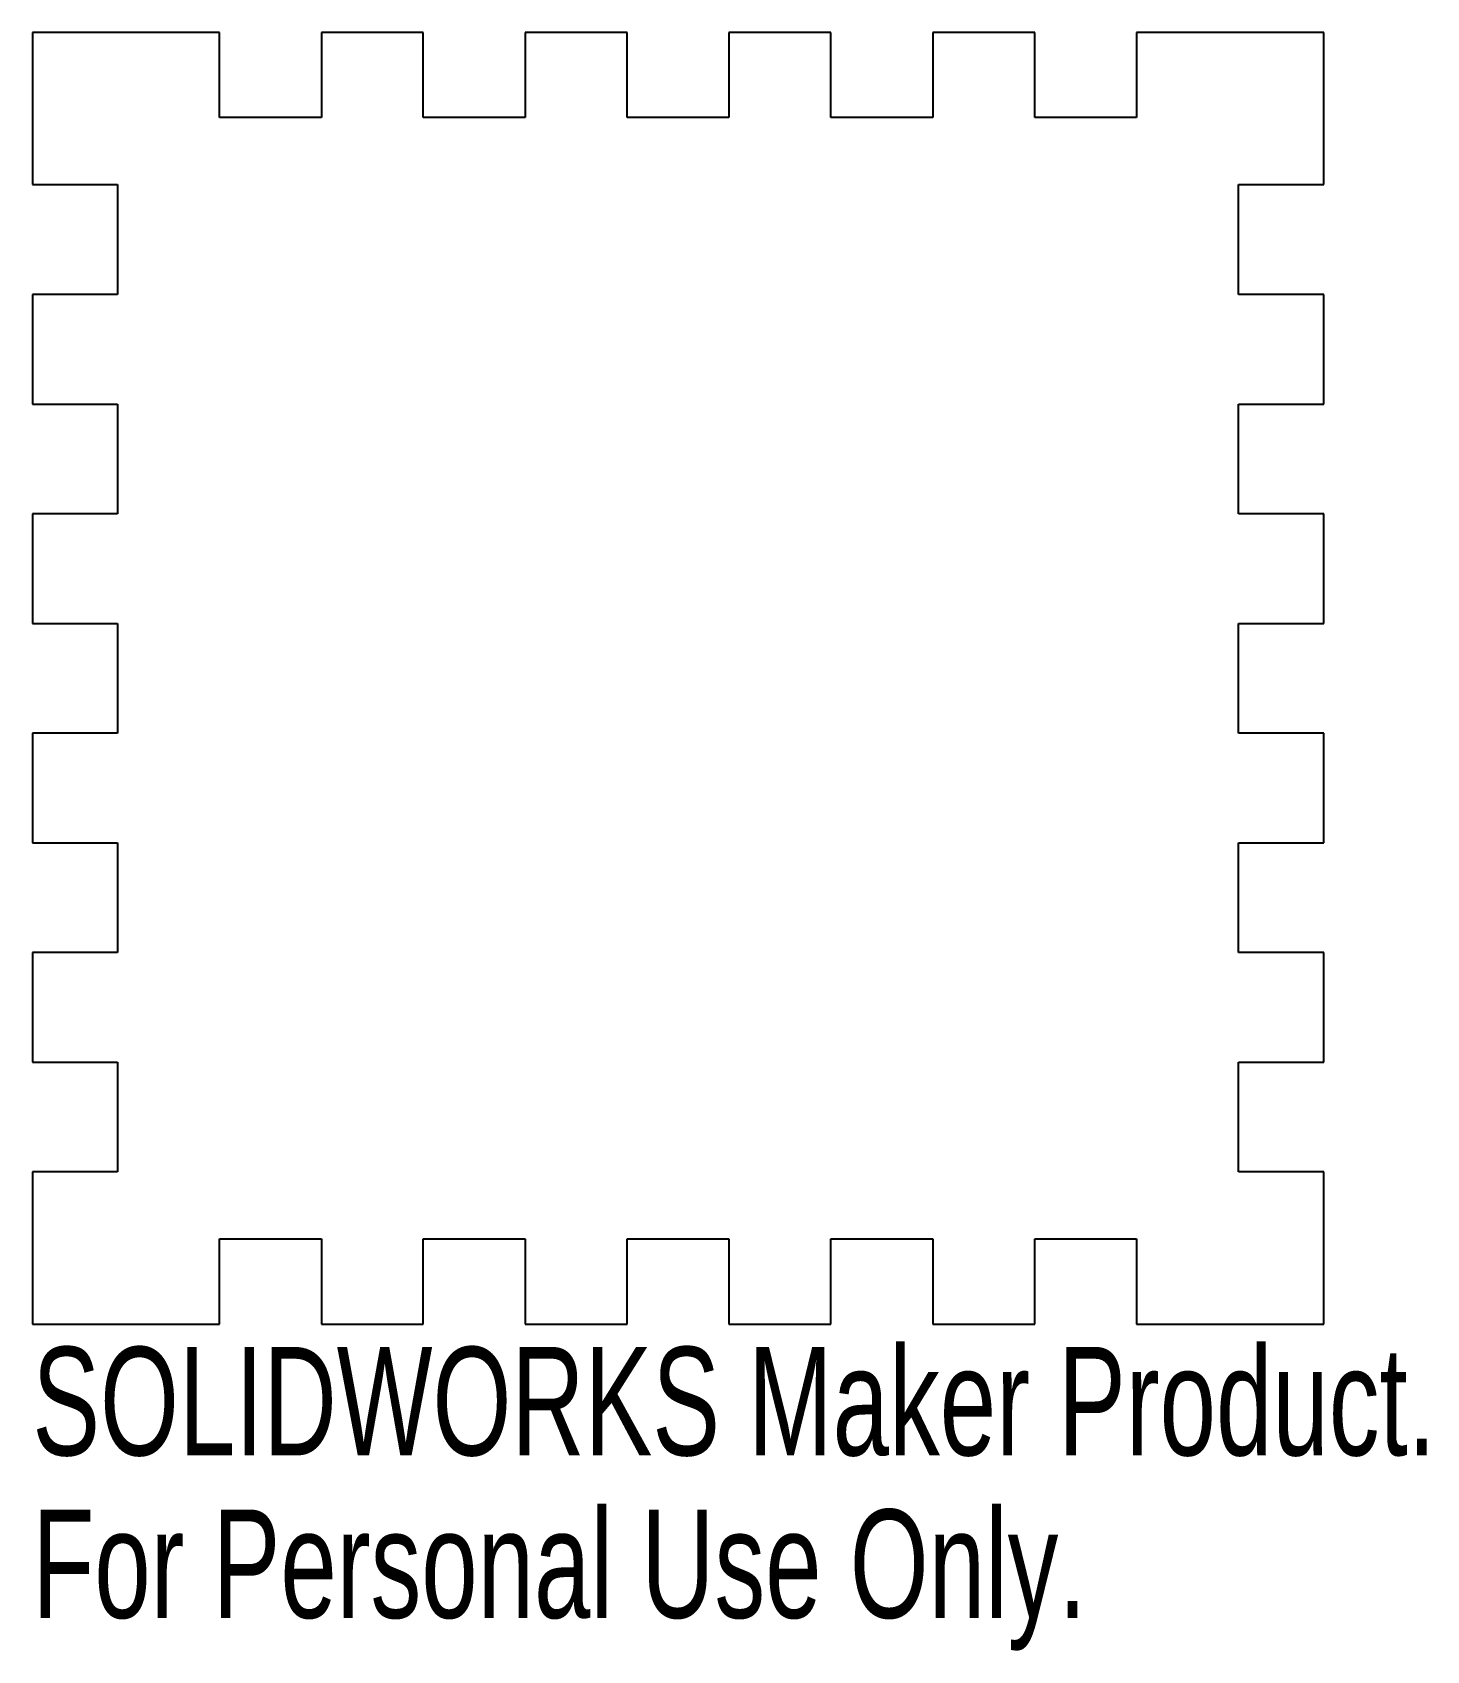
# Model space of a CAD drawing. Header units: millimetres. Extents: x -28.8 to 33.4, y -43.4 to 28.8.
import ezdxf

# ---------------------------------------------------------------- set-up
doc = ezdxf.new("R2010")
doc.units = ezdxf.units.MM
doc.styles.add('SLDTEXTSTYLE0', font='TXT', dxfattribs={"width": 0.7})

msp = doc.modelspace()

# ---------------------------------------------------------------- linework, layer by layer
at = {"color": 7, "linetype": 'Continuous', "lineweight": 25}
for p, q in [((-20.455, 28.8), (-28.8, 28.8)), ((-28.8, 28.8), (-28.8, 22.009)), ((-20.455, 25), (-20.455, 28.8)), ((-11.364, 28.8), (-15.909, 28.8)), ((-15.909, 28.8), (-15.909, 25)), ((-11.364, 25), (-11.364, 28.8)), ((-2.273, 28.8), (-6.818, 28.8)), ((-6.818, 28.8), (-6.818, 25)), ((-2.273, 25), (-2.273, 28.8)), ((6.818, 28.8), (2.273, 28.8)), ((2.273, 28.8), (2.273, 25)), ((6.818, 25), (6.818, 28.8)), ((15.909, 28.8), (11.364, 28.8)), ((11.364, 28.8), (11.364, 25)), ((15.909, 25), (15.909, 28.8)), ((28.8, 28.8), (20.455, 28.8)), ((20.455, 28.8), (20.455, 25)), ((28.8, 22.009), (28.8, 28.8)), ((-15.909, 25), (-20.455, 25)), ((-6.818, 25), (-11.364, 25)), ((2.273, 25), (-2.273, 25)), ((11.364, 25), (6.818, 25)), ((20.455, 25), (15.909, 25)), ((-28.8, 22.009), (-25, 22.009)), ((-25, 22.009), (-25, 17.118)), ((25, 17.118), (25, 22.009)), ((25, 22.009), (28.8, 22.009)), ((-25, 17.118), (-28.8, 17.118)), ((-28.8, 17.118), (-28.8, 12.227)), ((28.8, 17.118), (25, 17.118)), ((28.8, 12.227), (28.8, 17.118)), ((-28.8, 12.227), (-25, 12.227)), ((-25, 12.227), (-25, 7.336)), ((25, 7.336), (25, 12.227)), ((25, 12.227), (28.8, 12.227)), ((-25, 7.336), (-28.8, 7.336)), ((-28.8, 7.336), (-28.8, 2.445)), ((28.8, 7.336), (25, 7.336)), ((28.8, 2.445), (28.8, 7.336)), ((-28.8, 2.445), (-25, 2.445)), ((-25, 2.445), (-25, -2.445)), ((25, -2.445), (25, 2.445)), ((25, 2.445), (28.8, 2.445)), ((-25, -2.445), (-28.8, -2.445)), ((-28.8, -2.445), (-28.8, -7.336)), ((28.8, -2.445), (25, -2.445)), ((28.8, -7.336), (28.8, -2.445)), ((-28.8, -7.336), (-25, -7.336)), ((-25, -7.336), (-25, -12.227)), ((25, -12.227), (25, -7.336)), ((25, -7.336), (28.8, -7.336)), ((-25, -12.227), (-28.8, -12.227)), ((-28.8, -12.227), (-28.8, -17.118)), ((28.8, -12.227), (25, -12.227)), ((28.8, -17.118), (28.8, -12.227)), ((-28.8, -17.118), (-25, -17.118)), ((-25, -17.118), (-25, -22.009)), ((25, -22.009), (25, -17.118)), ((25, -17.118), (28.8, -17.118)), ((-25, -22.009), (-28.8, -22.009)), ((-28.8, -22.009), (-28.8, -28.8)), ((28.8, -22.009), (25, -22.009)), ((28.8, -28.8), (28.8, -22.009)), ((-20.455, -28.8), (-20.455, -25)), ((-20.455, -25), (-15.909, -25)), ((-15.909, -25), (-15.909, -28.8)), ((-11.364, -28.8), (-11.364, -25)), ((-11.364, -25), (-6.818, -25)), ((-6.818, -25), (-6.818, -28.8)), ((-2.273, -28.8), (-2.273, -25)), ((-2.273, -25), (2.273, -25)), ((2.273, -25), (2.273, -28.8)), ((6.818, -28.8), (6.818, -25)), ((6.818, -25), (11.364, -25)), ((11.364, -25), (11.364, -28.8)), ((15.909, -28.8), (15.909, -25)), ((15.909, -25), (20.455, -25)), ((20.455, -25), (20.455, -28.8)), ((-28.8, -28.8), (-20.455, -28.8)), ((-15.909, -28.8), (-11.364, -28.8)), ((-6.818, -28.8), (-2.273, -28.8)), ((2.273, -28.8), (6.818, -28.8)), ((11.364, -28.8), (15.909, -28.8)), ((20.455, -28.8), (28.8, -28.8))]:
    msp.add_line(p, q, dxfattribs=at)

# ---------------------------------------------------------------- texts
at = {"color": 7, "linetype": 'Continuous', "char_height": 4.83362, "attachment_point": 1, "style": 'SLDTEXTSTYLE0'}
for s, insert in [('SOLIDWORKS Maker Product.', (-28.8, -29.82)), ('For Personal Use Only.', (-28.8, -37.07))]:
    msp.add_mtext(s, dxfattribs=dict(at, insert=insert))

doc.saveas('drawing.dxf')
